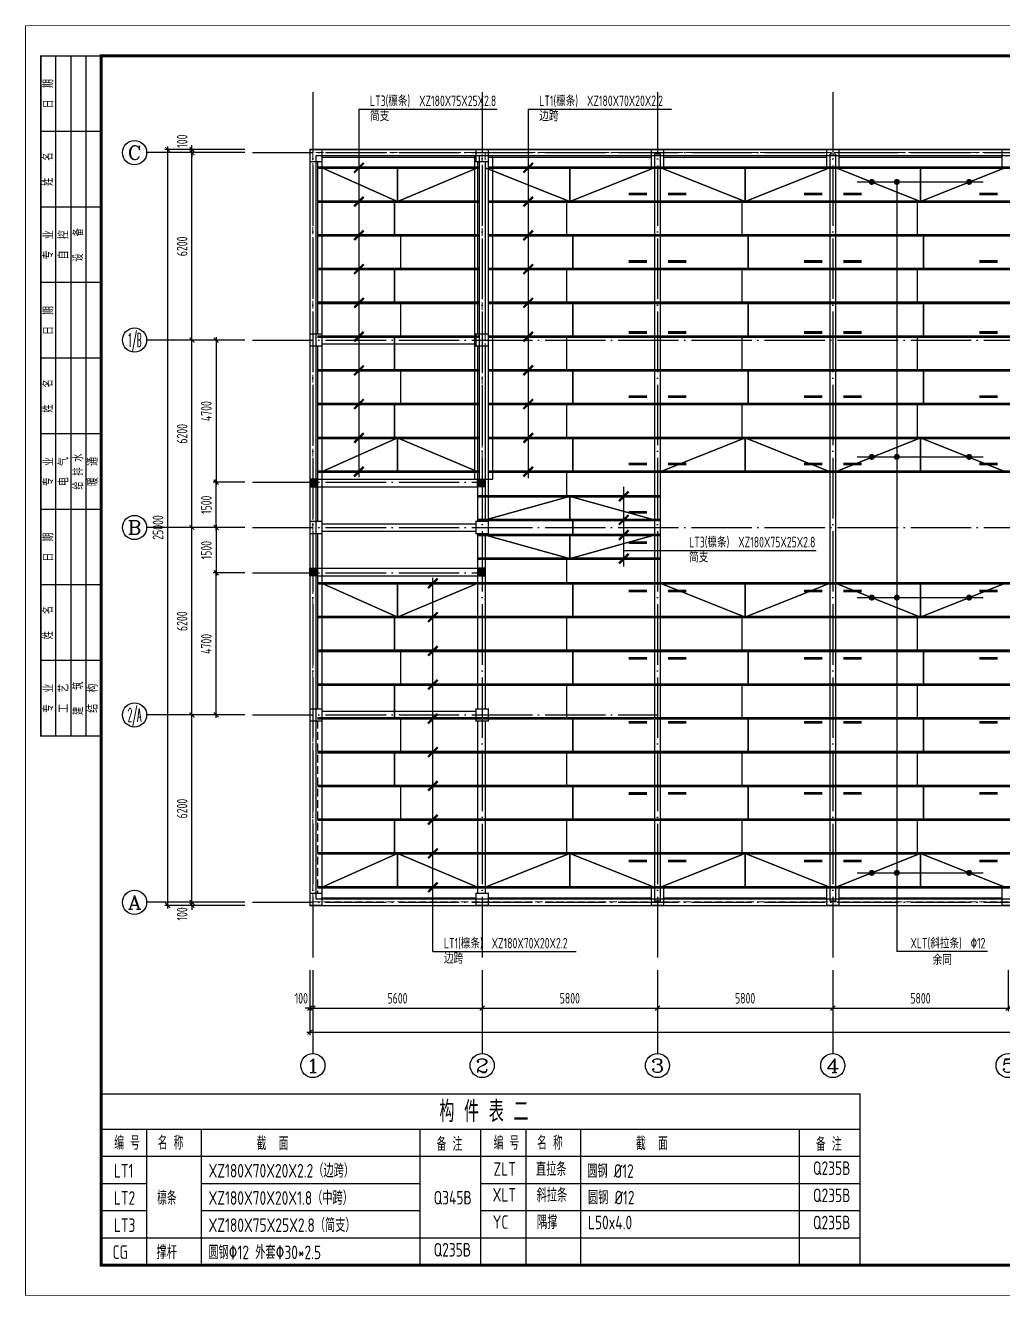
# Model space of a CAD drawing. Extents: x 287065 to 1473467, y 284802 to 344222.
# Drawn here: x 1161437 to 1193797, y 284802 to 326822 of the extents above; entities that cross this region are included whole.
import ezdxf
from ezdxf.enums import TextEntityAlignment as Align

# ---------------------------------------------------------------- set-up
doc = ezdxf.new("R2010")
doc.units = 0
doc.header["$LTSCALE"] = 1000
for name, pattern in [('3', [3.75, 2.5, -1.25]), ('DASH', [0.35, 0.25, -0.1]), ('DOTE', [2.42, 2, -0.2, 0.02, -0.2])]:
    doc.linetypes.add(name, pattern=pattern)
doc.layers.get('0').update_dxf_attribs({"linetype": 'CONTINUOUS'})
doc.layers.get('DEFPOINTS').update_dxf_attribs({"linetype": 'CONTINUOUS'})
for name, color, linetype in [('AXIS', 8, 'DOTE'), ('AXIS_DIM', 3, 'CONTINUOUS'), ('AXIS_TEXT', 3, 'CONTINUOUS'), ('BEAM_CON', 4, 'CONTINUOUS'), ('CG', 51, 'CONTINUOUS'), ('COLU', 7, 'CONTINUOUS'), ('FRAME', 3, 'CONTINUOUS'), ('roof', 30, 'CONTINUOUS'), ('S_BEAMDASH', 134, '3'), ('TEXT', 7, 'CONTINUOUS'), ('TK', 211, 'CONTINUOUS'), ('XLT', 6, 'CONTINUOUS'), ('YC', 2, 'CONTINUOUS'), ('ZLT', 216, 'CONTINUOUS'), ('柱涂实', 54, 'CONTINUOUS'), ('檩条', 7, 'CONTINUOUS'), ('第三道尺寸线', 4, 'CONTINUOUS')]:
    doc.layers.add(name, color=color, linetype=linetype)
doc.styles.add('_TCH_AXIS', font='COMPLEX', dxfattribs={"bigfont": 'GBCBIG'})
doc.styles.add('COMPLEX', font='COMPLEX')
doc.styles.add('DXFS', font='txt.shx', dxfattribs={"width": 0.7, "bigfont": 'dxfs.shx'})
doc.styles.add('hztxt', font='tssdeng.shx', dxfattribs={"width": 0.7, "height": 10, "bigfont": 'tssdchn.shx'})
doc.styles.get("Standard").update_dxf_attribs({"font": 'tssdeng.shx', "width": 0.7, "bigfont": 'hztxt.shx'})
doc.styles.add('TSSD_Dimension', font='tssdeng.shx', dxfattribs={"width": 0.7, "bigfont": 'hztxt.shx'})
doc.styles.add('TSSD_Rein', font='tssdeng.shx', dxfattribs={"width": 0.7, "bigfont": 'hztxt.shx'})
doc.dimstyles.new('TSSD_100_100', dxfattribs={"dimtxt": 350, "dimasz": 150, "dimexe": 100, "dimexo": 250, "dimgap": 150, "dimtad": 1, "dimdec": 0, "dimzin": 0, "dimdsep": 46, "dimtxsty": 'TSSD_Dimension', "dimblk": 'ARCHTICK', "dimcen": 0, "dimdle": 100, "dimclrd": 3, "dimclre": 3, "dimclrt": 7, "dimadec": 0, "dimazin": 0, "dimtfac": 1, "dimtdec": 0, "dimtix": 1, "dimtmove": 2, "dimatfit": 3, "dimfxl": 100, "dimtolj": 1, "dimtzin": 0, "dimarcsym": 0})
doc.dimstyles.new('TSSD_100_100$0', dxfattribs={"dimtxt": 350, "dimasz": 100, "dimexe": 100, "dimexo": 250, "dimgap": 100, "dimtad": 1, "dimdec": 0, "dimzin": 0, "dimdsep": 46, "dimtxsty": 'TSSD_Rein', "dimblk": 'ARCHTICK', "dimcen": 0, "dimdle": 100, "dimclrt": 7, "dimadec": 0, "dimazin": 0, "dimtfac": 1, "dimtdec": 0, "dimtix": 1, "dimtmove": 2, "dimatfit": 3, "dimfxl": 100, "dimtolj": 1, "dimtzin": 0, "dimarcsym": 0})

# ---------------------------------------------------------------- blocks, each defined once
blk = doc.blocks.new('_ARCHTICK')
at = {"color": 0}
blk.add_lwpolyline([(-0.53, -0.53, 0.25, 0.25, 0), (0.53, 0.53, 0.5, 0.5, 0)], format="xyseb", dxfattribs=at)
blk = doc.blocks.new('*D557')
at = {"layer": 'AXIS_DIM', "color": 3, "lineweight": -2}
for p, q in [((1170847, 295562), (1170847, 294212)), ((1170947, 295562), (1170947, 294212)), ((1170847, 294312), (1170697, 294312)), ((1170847, 294312), (1170947, 294312)), ((1170947, 294312), (1171097, 294312))]:
    blk.add_line(p, q, dxfattribs=at)
at = {"layer": 'DEFPOINTS', "color": 0}
for p in [(1170847, 295812), (1170947, 295812), (1170947, 294312)]:
    blk.add_point(p, dxfattribs=at)
at = {"layer": 'AXIS_DIM', "color": 3, "lineweight": -2, "xscale": 150, "yscale": 150, "zscale": 150}
blk.add_blockref('_ARCHTICK', (1170847, 294312), dxfattribs=at)
at = {"layer": 'AXIS_DIM', "color": 3, "lineweight": -2, "xscale": 150, "yscale": 150, "zscale": 150, "rotation": 180}
blk.add_blockref('_ARCHTICK', (1170947, 294312), dxfattribs=at)
at = {"layer": 'AXIS_DIM', "color": 7, "insert": (1170565, 294637), "char_height": 350, "attachment_point": 5, "style": 'TSSD_Dimension'}
blk.add_mtext('\\A1;100', dxfattribs=at)
blk = doc.blocks.new('*D558')
at = {"layer": 'AXIS_DIM', "color": 3, "lineweight": -2}
for p, q in [((1170947, 295562), (1170947, 294212)), ((1176547, 295562), (1176547, 294212)), ((1170847, 294312), (1176647, 294312))]:
    blk.add_line(p, q, dxfattribs=at)
at = {"layer": 'DEFPOINTS', "color": 0}
for p in [(1170947, 295812), (1176547, 295812), (1176547, 294312)]:
    blk.add_point(p, dxfattribs=at)
at = {"layer": 'AXIS_DIM', "color": 3, "lineweight": -2, "xscale": 150, "yscale": 150, "zscale": 150, "rotation": 180}
blk.add_blockref('_ARCHTICK', (1170947, 294312), dxfattribs=at)
at = {"layer": 'AXIS_DIM', "color": 3, "lineweight": -2, "xscale": 150, "yscale": 150, "zscale": 150}
blk.add_blockref('_ARCHTICK', (1176547, 294312), dxfattribs=at)
at = {"layer": 'AXIS_DIM', "color": 7, "insert": (1173747, 294637), "char_height": 350, "attachment_point": 5, "style": 'TSSD_Dimension'}
blk.add_mtext('\\A1;5600', dxfattribs=at)
blk = doc.blocks.new('*D559')
at = {"layer": 'AXIS_DIM', "color": 3, "lineweight": -2}
for p, q in [((1176547, 295562), (1176547, 294212)), ((1182347, 295562), (1182347, 294212)), ((1176447, 294312), (1182447, 294312))]:
    blk.add_line(p, q, dxfattribs=at)
at = {"layer": 'DEFPOINTS', "color": 0}
for p in [(1176547, 295812), (1182347, 295812), (1182347, 294312)]:
    blk.add_point(p, dxfattribs=at)
at = {"layer": 'AXIS_DIM', "color": 3, "lineweight": -2, "xscale": 150, "yscale": 150, "zscale": 150, "rotation": 180}
blk.add_blockref('_ARCHTICK', (1176547, 294312), dxfattribs=at)
at = {"layer": 'AXIS_DIM', "color": 3, "lineweight": -2, "xscale": 150, "yscale": 150, "zscale": 150}
blk.add_blockref('_ARCHTICK', (1182347, 294312), dxfattribs=at)
at = {"layer": 'AXIS_DIM', "color": 7, "insert": (1179447, 294637), "char_height": 350, "attachment_point": 5, "style": 'TSSD_Dimension'}
blk.add_mtext('\\A1;5800', dxfattribs=at)
blk = doc.blocks.new('*D560')
at = {"layer": 'AXIS_DIM', "color": 3, "lineweight": -2}
for p, q in [((1182347, 295562), (1182347, 294212)), ((1188147, 295562), (1188147, 294212)), ((1182247, 294312), (1188247, 294312))]:
    blk.add_line(p, q, dxfattribs=at)
at = {"layer": 'DEFPOINTS', "color": 0}
for p in [(1182347, 295812), (1188147, 295812), (1188147, 294312)]:
    blk.add_point(p, dxfattribs=at)
at = {"layer": 'AXIS_DIM', "color": 3, "lineweight": -2, "xscale": 150, "yscale": 150, "zscale": 150, "rotation": 180}
blk.add_blockref('_ARCHTICK', (1182347, 294312), dxfattribs=at)
at = {"layer": 'AXIS_DIM', "color": 3, "lineweight": -2, "xscale": 150, "yscale": 150, "zscale": 150}
blk.add_blockref('_ARCHTICK', (1188147, 294312), dxfattribs=at)
at = {"layer": 'AXIS_DIM', "color": 7, "insert": (1185247, 294637), "char_height": 350, "attachment_point": 5, "style": 'TSSD_Dimension'}
blk.add_mtext('\\A1;5800', dxfattribs=at)
blk = doc.blocks.new('*D561')
at = {"layer": 'AXIS_DIM', "color": 3, "lineweight": -2}
for p, q in [((1188147, 295562), (1188147, 294212)), ((1193947, 295562), (1193947, 294212)), ((1188047, 294312), (1194047, 294312))]:
    blk.add_line(p, q, dxfattribs=at)
at = {"layer": 'DEFPOINTS', "color": 0}
for p in [(1188147, 295812), (1193947, 295812), (1193947, 294312)]:
    blk.add_point(p, dxfattribs=at)
at = {"layer": 'AXIS_DIM', "color": 3, "lineweight": -2, "xscale": 150, "yscale": 150, "zscale": 150, "rotation": 180}
blk.add_blockref('_ARCHTICK', (1188147, 294312), dxfattribs=at)
at = {"layer": 'AXIS_DIM', "color": 3, "lineweight": -2, "xscale": 150, "yscale": 150, "zscale": 150}
blk.add_blockref('_ARCHTICK', (1193947, 294312), dxfattribs=at)
at = {"layer": 'AXIS_DIM', "color": 7, "insert": (1191047, 294637), "char_height": 350, "attachment_point": 5, "style": 'TSSD_Dimension'}
blk.add_mtext('\\A1;5800', dxfattribs=at)
blk = doc.blocks.new('*D570')
at = {"layer": 'AXIS_DIM', "color": 3, "lineweight": -2}
for p, q in [((1170847, 295562), (1170847, 293412)), ((1233347, 295562), (1233347, 293412)), ((1170747, 293512), (1233447, 293512))]:
    blk.add_line(p, q, dxfattribs=at)
at = {"layer": 'DEFPOINTS', "color": 0}
for p in [(1170847, 295812), (1233347, 295812), (1233347, 293512)]:
    blk.add_point(p, dxfattribs=at)
at = {"layer": 'AXIS_DIM', "color": 3, "lineweight": -2, "xscale": 150, "yscale": 150, "zscale": 150, "rotation": 180}
blk.add_blockref('_ARCHTICK', (1170847, 293512), dxfattribs=at)
at = {"layer": 'AXIS_DIM', "color": 3, "lineweight": -2, "xscale": 150, "yscale": 150, "zscale": 150}
blk.add_blockref('_ARCHTICK', (1233347, 293512), dxfattribs=at)
at = {"layer": 'AXIS_DIM', "color": 7, "insert": (1202097, 293837), "char_height": 350, "attachment_point": 5, "style": 'TSSD_Dimension'}
blk.add_mtext('\\A1;62500', dxfattribs=at)
blk = doc.blocks.new('_AXISO')
blk.add_circle((0, 0), 0.5)
at = {"layer": 'AXIS_TEXT', "style": 'COMPLEX', "width": 1.041667}
blk.add_attdef('A', text='', height=0.56, dxfattribs=at).set_placement((-0.25, -0.28), (0.25, -0.28), align=Align.FIT)
blk = doc.blocks.new('*D571')
at = {"layer": 'AXIS_DIM', "color": 3, "lineweight": -2}
for p, q in [((1166947, 297812), (1166947, 297962)), ((1168697, 297812), (1166847, 297812)), ((1168697, 297712), (1166847, 297712)), ((1166947, 297712), (1166947, 297812)), ((1166947, 297712), (1166947, 297562))]:
    blk.add_line(p, q, dxfattribs=at)
at = {"layer": 'DEFPOINTS', "color": 0}
for p in [(1166947, 297812), (1168947, 297812), (1168947, 297712)]:
    blk.add_point(p, dxfattribs=at)
at = {"layer": 'AXIS_DIM', "color": 3, "lineweight": -2, "xscale": 150, "yscale": 150, "zscale": 150}
for p, rotation in [((1166947, 297812), 270), ((1166947, 297712), 90)]:
    blk.add_blockref('_ARCHTICK', p, dxfattribs=dict(at, rotation=rotation))
at = {"layer": 'AXIS_DIM', "color": 7, "insert": (1166622, 297429), "char_height": 350, "attachment_point": 5, "rotation": 90, "style": 'TSSD_Dimension'}
blk.add_mtext('\\A1;100', dxfattribs=at)
blk = doc.blocks.new('*D572')
at = {"layer": 'AXIS_DIM', "color": 3, "lineweight": -2}
for p, q in [((1168697, 304012), (1166847, 304012)), ((1166947, 297712), (1166947, 304112)), ((1168697, 297812), (1166847, 297812))]:
    blk.add_line(p, q, dxfattribs=at)
at = {"layer": 'DEFPOINTS', "color": 0}
for p in [(1166947, 304012), (1168947, 304012), (1168947, 297812)]:
    blk.add_point(p, dxfattribs=at)
at = {"layer": 'AXIS_DIM', "color": 3, "lineweight": -2, "xscale": 150, "yscale": 150, "zscale": 150}
for p, rotation in [((1166947, 304012), 90), ((1166947, 297812), 270)]:
    blk.add_blockref('_ARCHTICK', p, dxfattribs=dict(at, rotation=rotation))
at = {"layer": 'AXIS_DIM', "color": 7, "insert": (1166622, 300912), "char_height": 350, "attachment_point": 5, "rotation": 90, "style": 'TSSD_Dimension'}
blk.add_mtext('\\A1;6200', dxfattribs=at)
blk = doc.blocks.new('*D573')
at = {"layer": 'AXIS_DIM', "color": 3, "lineweight": -2}
for p, q in [((1168697, 310212), (1166847, 310212)), ((1166947, 303912), (1166947, 310312)), ((1168697, 304012), (1166847, 304012))]:
    blk.add_line(p, q, dxfattribs=at)
at = {"layer": 'DEFPOINTS', "color": 0}
for p in [(1166947, 310212), (1168947, 310212), (1168947, 304012)]:
    blk.add_point(p, dxfattribs=at)
at = {"layer": 'AXIS_DIM', "color": 3, "lineweight": -2, "xscale": 150, "yscale": 150, "zscale": 150}
for p, rotation in [((1166947, 310212), 90), ((1166947, 304012), 270)]:
    blk.add_blockref('_ARCHTICK', p, dxfattribs=dict(at, rotation=rotation))
at = {"layer": 'AXIS_DIM', "color": 7, "insert": (1166622, 307112), "char_height": 350, "attachment_point": 5, "rotation": 90, "style": 'TSSD_Dimension'}
blk.add_mtext('\\A1;6200', dxfattribs=at)
blk = doc.blocks.new('*D574')
at = {"layer": 'AXIS_DIM', "color": 3, "lineweight": -2}
for p, q in [((1168697, 316412), (1166847, 316412)), ((1166947, 310112), (1166947, 316512)), ((1168697, 310212), (1166847, 310212))]:
    blk.add_line(p, q, dxfattribs=at)
at = {"layer": 'DEFPOINTS', "color": 0}
for p in [(1166947, 316412), (1168947, 316412), (1168947, 310212)]:
    blk.add_point(p, dxfattribs=at)
at = {"layer": 'AXIS_DIM', "color": 3, "lineweight": -2, "xscale": 150, "yscale": 150, "zscale": 150}
for p, rotation in [((1166947, 316412), 90), ((1166947, 310212), 270)]:
    blk.add_blockref('_ARCHTICK', p, dxfattribs=dict(at, rotation=rotation))
at = {"layer": 'AXIS_DIM', "color": 7, "insert": (1166622, 313312), "char_height": 350, "attachment_point": 5, "rotation": 90, "style": 'TSSD_Dimension'}
blk.add_mtext('\\A1;6200', dxfattribs=at)
blk = doc.blocks.new('*D575')
at = {"layer": 'AXIS_DIM', "color": 3, "lineweight": -2}
for p, q in [((1168697, 322612), (1166847, 322612)), ((1166947, 316312), (1166947, 322712)), ((1168697, 316412), (1166847, 316412))]:
    blk.add_line(p, q, dxfattribs=at)
at = {"layer": 'DEFPOINTS', "color": 0}
for p in [(1166947, 322612), (1168947, 322612), (1168947, 316412)]:
    blk.add_point(p, dxfattribs=at)
at = {"layer": 'AXIS_DIM', "color": 3, "lineweight": -2, "xscale": 150, "yscale": 150, "zscale": 150}
for p, rotation in [((1166947, 322612), 90), ((1166947, 316412), 270)]:
    blk.add_blockref('_ARCHTICK', p, dxfattribs=dict(at, rotation=rotation))
at = {"layer": 'AXIS_DIM', "color": 7, "insert": (1166622, 319512), "char_height": 350, "attachment_point": 5, "rotation": 90, "style": 'TSSD_Dimension'}
blk.add_mtext('\\A1;6200', dxfattribs=at)
blk = doc.blocks.new('*D576')
at = {"layer": 'AXIS_DIM', "color": 3, "lineweight": -2}
for p, q in [((1166947, 322712), (1166947, 322862)), ((1168697, 322712), (1166847, 322712)), ((1168697, 322612), (1166847, 322612)), ((1166947, 322612), (1166947, 322712)), ((1166947, 322612), (1166947, 322462))]:
    blk.add_line(p, q, dxfattribs=at)
at = {"layer": 'DEFPOINTS', "color": 0}
for p in [(1166947, 322712), (1168947, 322712), (1168947, 322612)]:
    blk.add_point(p, dxfattribs=at)
at = {"layer": 'AXIS_DIM', "color": 3, "lineweight": -2, "xscale": 150, "yscale": 150, "zscale": 150}
for p, rotation in [((1166947, 322712), 270), ((1166947, 322612), 90)]:
    blk.add_blockref('_ARCHTICK', p, dxfattribs=dict(at, rotation=rotation))
at = {"layer": 'AXIS_DIM', "color": 7, "insert": (1166622, 322994), "char_height": 350, "attachment_point": 5, "rotation": 90, "style": 'TSSD_Dimension'}
blk.add_mtext('\\A1;100', dxfattribs=at)
blk = doc.blocks.new('*D577')
at = {"layer": 'AXIS_DIM', "color": 3, "lineweight": -2}
for p, q in [((1166147, 297612), (1166147, 322812)), ((1168697, 322712), (1166047, 322712)), ((1168697, 297712), (1166047, 297712))]:
    blk.add_line(p, q, dxfattribs=at)
at = {"layer": 'DEFPOINTS', "color": 0}
for p in [(1166147, 322712), (1168947, 322712), (1168947, 297712)]:
    blk.add_point(p, dxfattribs=at)
at = {"layer": 'AXIS_DIM', "color": 3, "lineweight": -2, "xscale": 150, "yscale": 150, "zscale": 150}
for p, rotation in [((1166147, 322712), 90), ((1166147, 297712), 270)]:
    blk.add_blockref('_ARCHTICK', p, dxfattribs=dict(at, rotation=rotation))
at = {"layer": 'AXIS_DIM', "color": 7, "insert": (1165822, 310212), "char_height": 350, "attachment_point": 5, "rotation": 90, "style": 'TSSD_Dimension'}
blk.add_mtext('\\A1;25000', dxfattribs=at)
blk = doc.blocks.new('TK-A2+(891X420)')
at = {"layer": 'FRAME', "lineweight": 18}
blk.add_line((626527, 350595), (626527, 392595), dxfattribs=at)
at = {"layer": 'FRAME'}
for points in [[(626537, 392605, 20, 20, 0), (626537, 350605, 20, 20, 0), (715637, 350605, 20, 20, 0), (715637, 392605, 20, 20, 0)], [(629037, 391605, 100, 100, 0), (629037, 351605, 100, 100, 0), (714637, 351605, 100, 100, 0), (714637, 391605, 100, 100, 0)]]:
    blk.add_lwpolyline(points, format="xyseb", close=True, dxfattribs=at)
blk.add_lwpolyline([(629037, 391605, 50, 50, 0), (627037, 391605, 50, 50, 0), (627037, 369105, 50, 50, 0), (629037, 369105, 50, 50, 0)], format="xyseb", dxfattribs=at)
for points in [[(627537, 369105), (627537, 391605)], [(628037, 369105), (628037, 391605)], [(628537, 369105), (628537, 391605)], [(629037, 389105), (627037, 389105)], [(629037, 386605), (627037, 386605)], [(629037, 384105), (627037, 384105)], [(629037, 381605), (627037, 381605)], [(629037, 379105), (627037, 379105)], [(629037, 376605), (627037, 376605)], [(629037, 374105), (627037, 374105)], [(629037, 371605), (627037, 371605)]]:
    blk.add_lwpolyline(points, dxfattribs=at)
at = {"layer": 'FRAME', "char_height": 300, "attachment_point": 5, "rotation": 90, "style": 'DXFS'}
for s, insert, width in [('{\\f宋体|b0|i0|c134|p2;日\\Ftxt.shx,dxfs.shx|c134;  \\f宋体|b0|i0|c134|p2;期\\P}', (627287, 390355), 1132.5), ('姓   名', (627287, 387855), 1185), ('{\\f宋体|b0|i0|c134|p2;专\\Ftxt.shx,dxfs.shx|c134;  \\f宋体|b0|i0|c134|p2;业\\P}', (627287, 385355), 1203.38), ('{\\f宋体|b0|i0|c134|p2;自\\Ftxt.shx,dxfs.shx|c134;  \\f宋体|b0|i0|c134|p2;控\\P}', (627787, 385355), 1148.25), ('设   备', (628287, 385355), 1227), ('{\\f宋体|b0|i0|c134|p2;日\\Ftxt.shx,dxfs.shx|c134;  \\f宋体|b0|i0|c134|p2;期\\P}', (627287, 382855), 1132.5), ('姓   名', (627287, 380355), 1185), ('{\\f宋体|b0|i0|c134|p2;专\\Ftxt.shx,dxfs.shx|c134;  \\f宋体|b0|i0|c134|p2;业\\P}', (627287, 377855), 1203.38), ('{\\f宋体|b0|i0|c134|p2;电\\Ftxt.shx,dxfs.shx|c134;  \\f宋体|b0|i0|c134|p2;气\\P}', (627787, 377855), 1182.38), ('给 排 水', (628287, 377855), 1352.62), ('{\\f宋体|b0|i0|c134|p2;暖\\Ftxt.shx,dxfs.shx|c134;  \\f宋体|b0|i0|c134|p2;通\\P}', (628757, 377855), 1200.75), ('{\\f宋体|b0|i0|c134|p2;日\\Ftxt.shx,dxfs.shx|c134;  \\f宋体|b0|i0|c134|p2;期\\P}', (627287, 375355), 1132.5), ('姓   名', (627287, 372855), 1185), ('{\\f宋体|b0|i0|c134|p2;专\\Ftxt.shx,dxfs.shx|c134;  \\f宋体|b0|i0|c134|p2;业\\P}', (627287, 370355), 1203.38), ('{\\f宋体|b0|i0|c134|p2;工\\Ftxt.shx,dxfs.shx|c134;  \\f宋体|b0|i0|c134|p2;艺\\P}', (627787, 370355), 1177.12), ('建   筑', (628287, 370355), 1206), ('{\\f宋体|b0|i0|c134|p2;结\\Ftxt.shx,dxfs.shx|c134;  \\f宋体|b0|i0|c134|p2;构\\P}', (628757, 370355), 1192.88)]:
    blk.add_mtext(s, dxfattribs=dict(at, insert=insert, width=width))
blk = doc.blocks.new('*D553')
at = {"layer": 'DEFPOINTS', "color": 0}
for p in [(1168947, 310212), (1167747, 308712), (1168947, 308712)]:
    blk.add_point(p, dxfattribs=at)
at = {"layer": '第三道尺寸线', "color": 3, "lineweight": -2}
for p, q in [((1168697, 310212), (1167647, 310212)), ((1167747, 310312), (1167747, 308612)), ((1168697, 308712), (1167647, 308712))]:
    blk.add_line(p, q, dxfattribs=at)
at = {"layer": '第三道尺寸线', "color": 3, "lineweight": -2, "xscale": 150, "yscale": 150, "zscale": 150}
for p, rotation in [((1167747, 310212), 90), ((1167747, 308712), 270)]:
    blk.add_blockref('_ARCHTICK', p, dxfattribs=dict(at, rotation=rotation))
at = {"layer": '第三道尺寸线', "color": 7, "insert": (1167422, 309462), "char_height": 350, "attachment_point": 5, "rotation": 90, "style": 'TSSD_Dimension'}
blk.add_mtext('\\A1;1500', dxfattribs=at)
blk = doc.blocks.new('*D554')
at = {"layer": 'DEFPOINTS', "color": 0}
for p in [(1167747, 308712), (1168947, 308712), (1168947, 304012)]:
    blk.add_point(p, dxfattribs=at)
at = {"layer": '第三道尺寸线', "color": 3, "lineweight": -2}
for p, q in [((1168697, 308712), (1167647, 308712)), ((1167747, 303912), (1167747, 308812)), ((1168697, 304012), (1167647, 304012))]:
    blk.add_line(p, q, dxfattribs=at)
at = {"layer": '第三道尺寸线', "color": 3, "lineweight": -2, "xscale": 150, "yscale": 150, "zscale": 150}
for p, rotation in [((1167747, 308712), 90), ((1167747, 304012), 270)]:
    blk.add_blockref('_ARCHTICK', p, dxfattribs=dict(at, rotation=rotation))
at = {"layer": '第三道尺寸线', "color": 7, "insert": (1167422, 306362), "char_height": 350, "attachment_point": 5, "rotation": 90, "style": 'TSSD_Dimension'}
blk.add_mtext('\\A1;4700', dxfattribs=at)
blk = doc.blocks.new('*D555')
at = {"layer": 'DEFPOINTS', "color": 0}
for p in [(1167747, 311712), (1168947, 311712), (1168947, 310212)]:
    blk.add_point(p, dxfattribs=at)
at = {"layer": '第三道尺寸线', "color": 3, "lineweight": -2}
for p, q in [((1167747, 310112), (1167747, 311812)), ((1168697, 311712), (1167647, 311712)), ((1168697, 310212), (1167647, 310212))]:
    blk.add_line(p, q, dxfattribs=at)
at = {"layer": '第三道尺寸线', "color": 3, "lineweight": -2, "xscale": 150, "yscale": 150, "zscale": 150}
for p, rotation in [((1167747, 311712), 90), ((1167747, 310212), 270)]:
    blk.add_blockref('_ARCHTICK', p, dxfattribs=dict(at, rotation=rotation))
at = {"layer": '第三道尺寸线', "color": 7, "insert": (1167422, 310962), "char_height": 350, "attachment_point": 5, "rotation": 90, "style": 'TSSD_Dimension'}
blk.add_mtext('\\A1;1500', dxfattribs=at)
blk = doc.blocks.new('*D556')
at = {"layer": 'DEFPOINTS', "color": 0}
for p in [(1168947, 316412), (1167747, 311712), (1168947, 311712)]:
    blk.add_point(p, dxfattribs=at)
at = {"layer": '第三道尺寸线', "color": 3, "lineweight": -2}
for p, q in [((1168697, 316412), (1167647, 316412)), ((1167747, 316512), (1167747, 311612)), ((1168697, 311712), (1167647, 311712))]:
    blk.add_line(p, q, dxfattribs=at)
at = {"layer": '第三道尺寸线', "color": 3, "lineweight": -2, "xscale": 150, "yscale": 150, "zscale": 150}
for p, rotation in [((1167747, 316412), 90), ((1167747, 311712), 270)]:
    blk.add_blockref('_ARCHTICK', p, dxfattribs=dict(at, rotation=rotation))
at = {"layer": '第三道尺寸线', "color": 7, "insert": (1167422, 314062), "char_height": 350, "attachment_point": 5, "rotation": 90, "style": 'TSSD_Dimension'}
blk.add_mtext('\\A1;4700', dxfattribs=at)
blk = doc.blocks.new('B1')
at = {"layer": 'CG', "const_width": 60}
for points in [[(1120837, 292112), (1120837, 290995)], [(1120837, 283176), (1120837, 282059)], [(1120837, 277248), (1120837, 278365)], [(1120837, 268312), (1120837, 269429)]]:
    blk.add_lwpolyline(points, dxfattribs=at)
at = {"layer": 'XLT', "const_width": 45}
for points in [[(1118037, 292112), (1120837, 290995), (1123637, 292112)], [(1118037, 282059), (1120837, 283176), (1123637, 282059)], [(1118037, 278365), (1120837, 277248), (1123637, 278365)], [(1118037, 268312), (1120837, 269429), (1123637, 268312)]]:
    blk.add_lwpolyline(points, dxfattribs=at)
at = {"layer": 'YC', "const_width": 90}
for points in [[(1118287, 291245), (1118887, 291245)], [(1123387, 291245), (1122787, 291245)], [(1118287, 289011), (1118887, 289011)], [(1123387, 289011), (1122787, 289011)], [(1118287, 286662), (1118887, 286662)], [(1123387, 286662), (1122787, 286662)], [(1118287, 284543), (1118887, 284543)], [(1123387, 284543), (1122787, 284543)], [(1118287, 282309), (1118887, 282309)], [(1123387, 282309), (1122787, 282309)], [(1118287, 278115), (1118887, 278115)], [(1123387, 278115), (1122787, 278115)], [(1118287, 275881), (1118887, 275881)], [(1123387, 275881), (1122787, 275881)], [(1118287, 273762), (1118887, 273762)], [(1123387, 273762), (1122787, 273762)], [(1118287, 271413), (1118887, 271413)], [(1123387, 271413), (1122787, 271413)], [(1118287, 269179), (1118887, 269179)], [(1123387, 269179), (1122787, 269179)]]:
    blk.add_lwpolyline(points, dxfattribs=at)
at = {"layer": 'ZLT', "const_width": 45}
for points in [[(1120737, 290995), (1120737, 289878)], [(1120937, 289878), (1120937, 288761)], [(1120737, 288761), (1120737, 287644)], [(1120937, 287644), (1120937, 286527)], [(1120737, 286527), (1120737, 285410)], [(1120937, 285410), (1120937, 284293)], [(1120737, 284293), (1120737, 283176)], [(1120737, 276131), (1120737, 277248)], [(1120937, 275014), (1120937, 276131)], [(1120737, 273897), (1120737, 275014)], [(1120937, 272780), (1120937, 273897)], [(1120737, 271663), (1120737, 272780)], [(1120937, 270546), (1120937, 271663)], [(1120737, 269429), (1120737, 270546)]]:
    blk.add_lwpolyline(points, dxfattribs=at)

msp = doc.modelspace()

# ---------------------------------------------------------------- hatches: boundary and pattern name
at = {"layer": '柱涂实'}
for points in [[(1170846.971, 311811.708), (1170846.971, 311561.708), (1171096.971, 311561.708), (1171096.971, 311811.708)], [(1176646.971, 311811.708), (1176646.971, 311561.708), (1176396.971, 311561.708), (1176396.971, 311811.708)], [(1170846.971, 308611.708), (1170846.971, 308861.708), (1171096.971, 308861.708), (1171096.971, 308611.708)], [(1176646.971, 308611.708), (1176646.971, 308861.708), (1176396.971, 308861.708), (1176396.971, 308611.708)]]:
    msp.add_hatch(color=8, dxfattribs=at).paths.add_polyline_path(points)

# ---------------------------------------------------------------- linework, layer by layer
at = {"layer": 'AXIS'}
for p, q in [((1170946.971, 324611.708), (1170946.971, 295811.708)), ((1176546.971, 324611.708), (1176546.971, 295811.708)), ((1182346.971, 324611.708), (1182346.971, 295811.708)), ((1188146.971, 324611.708), (1188146.971, 295811.708)), ((1168946.971, 322611.708), (1235246.971, 322611.708)), ((1168946.971, 316411.708), (1235246.971, 316411.708)), ((1168946.971, 311711.708), (1176546.971, 311711.708)), ((1168946.971, 310211.708), (1235246.971, 310211.708)), ((1168946.971, 308711.708), (1176546.971, 308711.708)), ((1168946.971, 304011.708), (1182346.971, 304011.708)), ((1168946.971, 297811.708), (1235246.971, 297811.708))]:
    msp.add_line(p, q, dxfattribs=at)
at = {"layer": 'AXIS_TEXT'}
for p, q in [((1168696.971, 322611.708), (1165446.971, 322611.708)), ((1168696.971, 316411.708), (1165446.971, 316411.708)), ((1168696.971, 310211.708), (1165446.971, 310211.708)), ((1168696.971, 304011.708), (1165446.971, 304011.708)), ((1168696.971, 297811.708), (1165446.971, 297811.708)), ((1170946.971, 295561.708), (1170946.971, 292811.708)), ((1176546.971, 295561.708), (1176546.971, 292811.708)), ((1182346.971, 295561.708), (1182346.971, 292811.708)), ((1188146.971, 295561.708), (1188146.971, 292811.708))]:
    msp.add_line(p, q, dxfattribs=at)
at = {"layer": 'BEAM_CON', "color": 8}
for p, q in [((1170846.971, 322311.708), (1170846.971, 316611.708)), ((1171096.971, 322311.708), (1171096.971, 316611.708)), ((1171246.971, 322711.708), (1176346.971, 322711.708)), ((1171246.971, 322461.708), (1176346.971, 322461.708)), ((1176396.971, 322311.708), (1176396.971, 316611.708)), ((1176646.971, 322311.708), (1176646.971, 316611.708)), ((1176746.971, 322711.708), (1182146.971, 322711.708)), ((1176746.971, 322461.708), (1182146.971, 322461.708)), ((1182546.971, 322711.708), (1187946.971, 322711.708)), ((1182546.971, 322461.708), (1187946.971, 322461.708)), ((1188346.971, 322711.708), (1193746.971, 322711.708)), ((1188346.971, 322461.708), (1193746.971, 322461.708)), ((1171246.971, 316536.708), (1176346.971, 316536.708)), ((1170846.971, 316211.708), (1170846.971, 310411.708)), ((1171096.971, 316211.708), (1171096.971, 310411.708)), ((1171246.971, 316286.708), (1176346.971, 316286.708)), ((1176396.971, 316211.708), (1176396.971, 310411.708)), ((1176646.971, 316211.708), (1176646.971, 310411.708)), ((1176746.971, 316211.708), (1176746.971, 310411.708)), ((1171246.971, 310336.708), (1176346.971, 310336.708)), ((1170846.971, 310011.708), (1170846.971, 304211.708)), ((1171096.971, 310011.708), (1171096.971, 304211.708)), ((1171246.971, 310086.708), (1176346.971, 310086.708)), ((1176396.971, 310011.708), (1176396.971, 304211.708)), ((1176646.971, 310011.708), (1176646.971, 304211.708)), ((1170846.971, 303811.708), (1170846.971, 298111.708)), ((1171246.971, 304136.708), (1176346.971, 304136.708)), ((1171246.971, 303886.708), (1176346.971, 303886.708)), ((1176396.971, 303811.708), (1176396.971, 298111.708)), ((1176646.971, 303811.708), (1176646.971, 298111.708)), ((1171246.971, 297961.708), (1176346.971, 297961.708)), ((1176746.971, 297961.708), (1182146.971, 297961.708)), ((1182546.971, 297961.708), (1187946.971, 297961.708)), ((1188346.971, 297961.708), (1193746.971, 297961.708)), ((1171246.971, 297711.708), (1176346.971, 297711.708)), ((1176746.971, 297711.708), (1182146.971, 297711.708)), ((1182546.971, 297711.708), (1187946.971, 297711.708)), ((1188346.971, 297711.708), (1193746.971, 297711.708))]:
    msp.add_line(p, q, dxfattribs=at)
at = {"layer": 'BEAM_CON'}
for points in [[(1182246.971, 297861.708), (1182446.971, 297861.708), (1182446.971, 322561.708), (1182246.971, 322561.708)], [(1188046.971, 297861.708), (1188246.971, 297861.708), (1188246.971, 322561.708), (1188046.971, 322561.708)]]:
    msp.add_lwpolyline(points, close=True, dxfattribs=at)
at = {"layer": 'CG', "const_width": 60}
for points in [[(1173746.971, 322111.708), (1173746.971, 320994.708)], [(1179446.971, 322111.708), (1179446.971, 320994.708)], [(1173746.971, 313175.708), (1173746.971, 312058.708)], [(1179446.971, 311241.708), (1179446.971, 310461.708)], [(1179446.971, 309181.708), (1179446.971, 309961.708)], [(1173746.971, 307247.708), (1173746.971, 308364.708)], [(1173746.971, 298311.708), (1173746.971, 299428.708)], [(1179446.971, 298311.708), (1179446.971, 299428.708)]]:
    msp.add_lwpolyline(points, dxfattribs=at)
at = {"layer": 'COLU', "color": 8, "ltscale": 0.01, "const_width": 45}
for points in [[(1171246.971, 322311.708), (1171246.971, 322711.708), (1170846.971, 322711.708), (1170846.971, 322311.708)], [(1176746.971, 322311.708), (1176746.971, 322711.708), (1176346.971, 322711.708), (1176346.971, 322311.708)], [(1182546.971, 322711.708), (1182546.971, 322111.708), (1182146.971, 322111.708), (1182146.971, 322711.708)], [(1188346.971, 322711.708), (1188346.971, 322111.708), (1187946.971, 322111.708), (1187946.971, 322711.708)], [(1194146.971, 322711.708), (1194146.971, 322111.708), (1193746.971, 322111.708), (1193746.971, 322711.708)], [(1171246.971, 316211.708), (1171246.971, 316611.708), (1170846.971, 316611.708), (1170846.971, 316211.708)], [(1176746.971, 316211.708), (1176746.971, 316611.708), (1176346.971, 316611.708), (1176346.971, 316211.708)], [(1171246.971, 310011.708), (1171246.971, 310411.708), (1170846.971, 310411.708), (1170846.971, 310011.708)], [(1176746.971, 310011.708), (1176746.971, 310411.708), (1176346.971, 310411.708), (1176346.971, 310011.708)], [(1171246.971, 303811.708), (1171246.971, 304211.708), (1170846.971, 304211.708), (1170846.971, 303811.708)], [(1176746.971, 303811.708), (1176746.971, 304211.708), (1176346.971, 304211.708), (1176346.971, 303811.708)], [(1171246.971, 297711.708), (1171246.971, 298111.708), (1170846.971, 298111.708), (1170846.971, 297711.708)], [(1176746.971, 297711.708), (1176746.971, 298111.708), (1176346.971, 298111.708), (1176346.971, 297711.708)], [(1182546.971, 297711.708), (1182546.971, 298311.708), (1182146.971, 298311.708), (1182146.971, 297711.708)], [(1188346.971, 297711.708), (1188346.971, 298311.708), (1187946.971, 298311.708), (1187946.971, 297711.708)], [(1194146.971, 297711.708), (1194146.971, 298311.708), (1193746.971, 298311.708), (1193746.971, 297711.708)]]:
    msp.add_lwpolyline(points, close=True, dxfattribs=at)
at = {"layer": 'COLU', "color": 8, "ltscale": 0.01}
for points in [[(1171096.971, 311811.708), (1170846.971, 311811.708), (1170846.971, 311561.708), (1171096.971, 311561.708)], [(1176396.971, 311811.708), (1176646.971, 311811.708), (1176646.971, 311561.708), (1176396.971, 311561.708)], [(1171096.971, 308611.708), (1170846.971, 308611.708), (1170846.971, 308861.708), (1171096.971, 308861.708)], [(1176396.971, 308611.708), (1176646.971, 308611.708), (1176646.971, 308861.708), (1176396.971, 308861.708)]]:
    msp.add_lwpolyline(points, close=True, dxfattribs=at)
at = {"layer": 'roof', "color": 8}
for p, q in [((1171246.971, 322311.708), (1171246.971, 298111.708)), ((1176446.971, 322511.708), (1176446.971, 311811.708)), ((1176746.971, 322511.708), (1176746.971, 311811.708))]:
    msp.add_line(p, q, dxfattribs=at)
for points in [[(1170846.971, 297711.708), (1233346.971, 297711.708), (1233346.971, 322711.708), (1170846.971, 322711.708)], [(1171046.971, 297931.708), (1233146.971, 297931.708), (1233146.971, 322511.708), (1171046.971, 322511.708)]]:
    msp.add_lwpolyline(points, close=True, dxfattribs=at)
at = {"layer": 'roof', "color": 8, "linetype": 'DASH', "lineweight": 13}
msp.add_lwpolyline([(1176546.971, 311811.709), (1176546.971, 322611.708), (1170946.971, 322611.708), (1170946.971, 297831.708), (1233246.971, 297831.708), (1233246.971, 322611.708), (1176646.971, 322611.708), (1176646.971, 311811.709)], dxfattribs=at)
at = {"layer": 'roof', "color": 8}
msp.add_lwpolyline([(1176296.971, 322511.708), (1176296.971, 311811.708), (1176896.971, 311811.708), (1176896.971, 322511.708)], dxfattribs=at)
at = {"layer": 'S_BEAMDASH', "color": 8, "ltscale": 0.1}
msp.add_line((1171096.971, 303811.708), (1171096.971, 298111.708), dxfattribs=at)
at = {"layer": 'TEXT'}
for p, q in [((1172470.328, 324052.303), (1177043.547, 324052.303)), ((1172470.328, 324052.303), (1172470.328, 311879.601)), ((1178070.328, 324052.303), (1182806.027, 324052.303)), ((1178070.328, 324052.303), (1178070.328, 311842.648)), ((1188955.571, 321644.929), (1193123.863, 321644.929)), ((1190265.766, 321694.929), (1190265.766, 296184.923)), ((1188955.571, 312547.612), (1193123.863, 312547.612)), ((1181231.935, 308917.175), (1181231.935, 311559.041)), ((1181231.935, 309454.491), (1187600.816, 309454.491)), ((1174917.789, 296184.923), (1174917.789, 308541.203)), ((1188955.571, 307893.846), (1193123.863, 307893.846)), ((1188955.571, 298786.247), (1193123.863, 298786.247)), ((1174917.789, 296184.923), (1179653.489, 296184.923)), ((1193268.197, 296184.923), (1190265.766, 296184.923)), ((1163946.971, 290311.708), (1189046.273, 290311.708)), ((1165447.063, 290311.708), (1165447.063, 285811.708)), ((1167246.832, 290311.708), (1167246.832, 285874.598)), ((1174496.601, 285811.708), (1174496.601, 290311.708)), ((1177996.713, 290311.708), (1177996.713, 285811.708)), ((1179796.483, 290311.708), (1179796.483, 285811.708)), ((1187046.252, 285811.708), (1187046.252, 290311.708)), ((1163946.971, 289411.708), (1176496.622, 289411.708)), ((1163946.971, 289411.708), (1176496.622, 289411.708)), ((1176496.622, 289411.708), (1189046.273, 289411.708)), ((1163946.971, 288511.708), (1165447.063, 288511.708)), ((1167246.832, 288511.708), (1174496.601, 288511.708)), ((1176496.622, 288511.708), (1189046.273, 288511.708)), ((1163946.971, 287611.708), (1165447.063, 287611.708)), ((1167246.832, 287611.708), (1174496.601, 287611.708)), ((1176496.622, 287611.708), (1189046.273, 287611.708)), ((1163946.971, 286711.708), (1176496.622, 286711.708)), ((1176496.622, 286711.708), (1189046.273, 286711.708)), ((1163946.971, 285811.708), (1176496.622, 285811.708))]:
    msp.add_line(p, q, dxfattribs=at)
at = {"layer": 'TEXT', "const_width": 100}
for points in [[(1189386.504, 321644.929, 1), (1189486.504, 321644.929, 1)], [(1190215.766, 321644.929, 1), (1190315.766, 321644.929, 1)], [(1192607.438, 321644.929, 1), (1192707.438, 321644.929, 1)], [(1189386.504, 312547.612, 1), (1189486.504, 312547.612, 1)], [(1190215.766, 312547.612, 1), (1190315.766, 312547.612, 1)], [(1192607.438, 312547.612, 1), (1192707.438, 312547.612, 1)], [(1189386.504, 307893.846, 1), (1189486.504, 307893.846, 1)], [(1190215.766, 307893.846, 1), (1190315.766, 307893.846, 1)], [(1192607.438, 307893.846, 1), (1192707.438, 307893.846, 1)], [(1189386.504, 298786.247, 1), (1189486.504, 298786.247, 1)], [(1190215.766, 298786.247, 1), (1190315.766, 298786.247, 1)], [(1192607.438, 298786.247, 1), (1192707.438, 298786.247, 1)]]:
    msp.add_lwpolyline(points, format="xyb", close=True, dxfattribs=at)
at = {"layer": 'TEXT', "const_width": 45}
for points in [[(1176496.622, 291468.884), (1163946.971, 291468.884), (1163946.971, 285811.708)], [(1176496.622, 285811.708), (1189046.273, 285811.708), (1189046.273, 291468.884), (1176496.622, 291468.884)], [(1163946.971, 285811.708), (1176496.622, 285811.708), (1176496.622, 290311.708)], [(1176496.622, 290311.708), (1176496.622, 285811.708)]]:
    msp.add_lwpolyline(points, dxfattribs=at)
at = {"layer": 'XLT', "const_width": 45}
for points in [[(1171246.971, 322111.708), (1173746.971, 320994.708), (1176396.971, 322111.708)], [(1176646.971, 322111.708), (1179446.971, 320994.708), (1182246.971, 322111.708)], [(1171246.971, 312058.708), (1173746.971, 313175.708), (1176396.971, 312058.708)], [(1176646.971, 310461.708), (1179446.971, 311241.708), (1182246.971, 310461.708)], [(1176646.971, 309961.708), (1179446.971, 309181.708), (1182246.971, 309961.708)], [(1171246.971, 308364.708), (1173746.971, 307247.708), (1176396.971, 308364.708)], [(1171246.971, 298311.708), (1173746.971, 299428.708), (1176396.971, 298311.708)], [(1176646.971, 298311.708), (1179446.971, 299428.708), (1182246.971, 298311.708)]]:
    msp.add_lwpolyline(points, dxfattribs=at)
at = {"layer": 'YC', "const_width": 90}
for points in [[(1181996.971, 321244.708), (1181396.971, 321244.708)], [(1181996.971, 319010.708), (1181396.971, 319010.708)], [(1181996.971, 316661.708), (1181396.971, 316661.708)], [(1181996.971, 314542.708), (1181396.971, 314542.708)], [(1181996.971, 312308.708), (1181396.971, 312308.708)], [(1181996.971, 310711.708), (1181396.971, 310711.708)], [(1181996.971, 309711.708), (1181396.971, 309711.708)], [(1181996.971, 308114.708), (1181396.971, 308114.708)], [(1181996.971, 305880.708), (1181396.971, 305880.708)], [(1181996.971, 303761.708), (1181396.971, 303761.708)], [(1181996.971, 301412.708), (1181396.971, 301412.708)], [(1181996.971, 299178.708), (1181396.971, 299178.708)]]:
    msp.add_lwpolyline(points, dxfattribs=at)
at = {"layer": 'ZLT', "const_width": 45}
for points in [[(1173646.971, 320994.708), (1173646.971, 319877.708)], [(1179346.971, 320994.708), (1179346.971, 319877.708)], [(1173846.971, 319877.708), (1173846.971, 318760.708)], [(1179546.971, 319877.708), (1179546.971, 318760.708)], [(1173646.971, 318760.708), (1173646.971, 317643.708)], [(1179346.971, 318760.708), (1179346.971, 317643.708)], [(1173846.971, 317643.708), (1173846.971, 316526.708)], [(1179546.971, 317643.708), (1179546.971, 316526.708)], [(1173646.971, 316526.708), (1173646.971, 315409.708)], [(1179346.971, 316526.708), (1179346.971, 315409.708)], [(1173846.971, 315409.708), (1173846.971, 314292.708)], [(1179546.971, 315409.708), (1179546.971, 314292.708)], [(1173646.971, 314292.708), (1173646.971, 313175.708)], [(1179346.971, 314292.708), (1179346.971, 313175.708)], [(1179546.971, 313175.708), (1179546.971, 312058.708)], [(1179346.971, 312058.708), (1179346.971, 311241.708)], [(1179546.971, 309961.708), (1179546.971, 310461.708)], [(1179346.971, 308364.708), (1179346.971, 309181.708)], [(1179546.971, 307247.708), (1179546.971, 308364.708)], [(1173646.971, 306130.708), (1173646.971, 307247.708)], [(1179346.971, 306130.708), (1179346.971, 307247.708)], [(1173846.971, 305013.708), (1173846.971, 306130.708)], [(1179546.971, 305013.708), (1179546.971, 306130.708)], [(1173646.971, 303896.708), (1173646.971, 305013.708)], [(1179346.971, 303896.708), (1179346.971, 305013.708)], [(1173846.971, 302779.708), (1173846.971, 303896.708)], [(1179546.971, 302779.708), (1179546.971, 303896.708)], [(1173646.971, 301662.708), (1173646.971, 302779.708)], [(1179346.971, 301662.708), (1179346.971, 302779.708)], [(1173846.971, 300545.708), (1173846.971, 301662.708)], [(1179546.971, 300545.708), (1179546.971, 301662.708)], [(1173646.971, 299428.708), (1173646.971, 300545.708)], [(1179346.971, 299428.708), (1179346.971, 300545.708)]]:
    msp.add_lwpolyline(points, dxfattribs=at)
at = {"layer": '檩条', "const_width": 90}
for points in [[(1171096.971, 322111.708), (1176446.971, 322111.708)], [(1176746.971, 322111.708), (1233146.971, 322111.708)], [(1171096.971, 320994.708), (1176446.971, 320994.708)], [(1176746.971, 320994.708), (1233146.971, 320994.708)], [(1171096.971, 319877.708), (1176446.971, 319877.708)], [(1176746.971, 319877.708), (1233146.971, 319877.708)], [(1171096.971, 318760.708), (1176446.971, 318760.708)], [(1176746.971, 318760.708), (1233146.971, 318760.708)], [(1171096.971, 317643.708), (1176446.971, 317643.708)], [(1176746.971, 317643.708), (1233146.971, 317643.708)], [(1171096.971, 316526.708), (1176446.971, 316526.708)], [(1176746.971, 316526.708), (1233146.971, 316526.708)], [(1171096.971, 315409.708), (1176446.971, 315409.708)], [(1176746.971, 315409.708), (1233146.971, 315409.708)], [(1171096.971, 314292.708), (1176446.971, 314292.708)], [(1176746.971, 314292.708), (1233146.971, 314292.708)], [(1171096.971, 313175.708), (1176446.971, 313175.708)], [(1176746.971, 313175.708), (1233146.971, 313175.708)], [(1171096.971, 312058.708), (1176446.971, 312058.708)], [(1176746.971, 312058.708), (1233146.971, 312058.708)], [(1176396.971, 311241.708), (1182446.971, 311241.708)], [(1176396.971, 310461.708), (1182446.971, 310461.708)], [(1176396.971, 309961.708), (1182446.971, 309961.708)], [(1176396.971, 309181.708), (1182446.971, 309181.708)], [(1171096.971, 308364.708), (1233146.971, 308364.708)], [(1171096.971, 307247.708), (1233146.971, 307247.708)], [(1171096.971, 306130.708), (1233146.971, 306130.708)], [(1171096.971, 305013.708), (1233146.971, 305013.708)], [(1171096.971, 303896.708), (1233146.971, 303896.708)], [(1171096.971, 302779.708), (1233146.971, 302779.708)], [(1171096.971, 301662.708), (1233146.971, 301662.708)], [(1171096.971, 300545.708), (1233146.971, 300545.708)], [(1171096.971, 299428.708), (1233146.971, 299428.708)], [(1171096.971, 298311.708), (1233146.971, 298311.708)]]:
    msp.add_lwpolyline(points, dxfattribs=at)
at = {"layer": '第三道尺寸线', "color": 8}
for p, q in [((1171096.971, 311811.708), (1176396.971, 311811.708)), ((1171096.971, 311561.708), (1176396.971, 311561.708)), ((1171096.971, 308861.708), (1176396.971, 308861.708)), ((1171096.971, 308611.708), (1176396.971, 308611.708))]:
    msp.add_line(p, q, dxfattribs=at)

# ---------------------------------------------------------------- block references
at = {"layer": 'AXIS_TEXT'}
ref = msp.add_blockref('_AXISO', (1165046.971, 322611.708), dxfattribs=dict(at, xscale=800, yscale=800, zscale=800))
ref.add_attrib('A', 'C', dxfattribs={"height": 452.548, "style": '_TCH_AXIS', "width": 1.4}).set_placement((1164820.697, 322385.434), (1165273.245, 322385.434), align=Align.FIT)
ref = msp.add_blockref('_AXISO', (1165046.971, 316411.708), dxfattribs=dict(at, xscale=800, yscale=800, zscale=800))
ref.add_attrib('A', '1/B', dxfattribs={"height": 452.5483, "style": '_TCH_AXIS', "width": 0.388889}).set_placement((1164820.697, 316185.434), (1165273.245, 316185.434), align=Align.FIT)
ref = msp.add_blockref('_AXISO', (1165046.971, 310211.708), dxfattribs=dict(at, xscale=800, yscale=800, zscale=800))
ref.add_attrib('A', 'B', dxfattribs={"height": 452.548, "style": '_TCH_AXIS', "width": 1.235294}).set_placement((1164820.697, 309985.434), (1165273.245, 309985.434), align=Align.FIT)
ref = msp.add_blockref('_AXISO', (1165046.971, 304011.708), dxfattribs=dict(at, xscale=800, yscale=800, zscale=800))
ref.add_attrib('A', '2/A', dxfattribs={"height": 452.5483, "style": '_TCH_AXIS', "width": 0.35}).set_placement((1164820.697, 303785.434), (1165273.245, 303785.434), align=Align.FIT)
ref = msp.add_blockref('_AXISO', (1165046.971, 297811.708), dxfattribs=dict(at, xscale=800, yscale=800, zscale=800))
ref.add_attrib('A', 'A', dxfattribs={"height": 452.548, "style": '_TCH_AXIS', "width": 1.166667}).set_placement((1164820.697, 297585.434), (1165273.245, 297585.434), align=Align.FIT)
ref = msp.add_blockref('_AXISO', (1170946.971, 292411.708), dxfattribs=dict(at, xscale=800, yscale=800, zscale=800))
ref.add_attrib('A', '1', dxfattribs={"height": 452.548, "style": '_TCH_AXIS', "width": 2.333333}).set_placement((1170720.697, 292185.434), (1171173.245, 292185.434), align=Align.FIT)
ref = msp.add_blockref('_AXISO', (1176546.971, 292411.708), dxfattribs=dict(at, xscale=800, yscale=800, zscale=800))
ref.add_attrib('A', '2', dxfattribs={"height": 452.548, "style": '_TCH_AXIS', "width": 1.5}).set_placement((1176320.697, 292185.434), (1176773.245, 292185.434), align=Align.FIT)
ref = msp.add_blockref('_AXISO', (1182346.971, 292411.708), dxfattribs=dict(at, xscale=800, yscale=800, zscale=800))
ref.add_attrib('A', '3', dxfattribs={"height": 452.548, "style": '_TCH_AXIS', "width": 1.5}).set_placement((1182120.697, 292185.434), (1182573.245, 292185.434), align=Align.FIT)
ref = msp.add_blockref('_AXISO', (1188146.971, 292411.708), dxfattribs=dict(at, xscale=800, yscale=800, zscale=800))
ref.add_attrib('A', '4', dxfattribs={"height": 452.548, "style": '_TCH_AXIS', "width": 1.3125}).set_placement((1187920.697, 292185.434), (1188373.245, 292185.434), align=Align.FIT)
ref = msp.add_blockref('_AXISO', (1193946.971, 292411.708), dxfattribs=dict(at, xscale=800, yscale=800, zscale=800))
ref.add_attrib('A', '5', dxfattribs={"height": 452.548, "style": '_TCH_AXIS', "width": 1.5}).set_placement((1193720.697, 292185.434), (1194173.245, 292185.434), align=Align.FIT)
at = {"layer": 'TEXT', "xscale": 300, "yscale": 300, "zscale": 300}
for p in [(1172470.328, 322111.708), (1178070.328, 322111.708), (1172470.328, 320994.708), (1178070.328, 320994.708), (1172470.328, 319877.708), (1178070.328, 319877.708), (1172470.328, 318760.708), (1178070.328, 318760.708), (1172470.328, 317643.708), (1178070.328, 317643.708), (1172470.328, 316526.708), (1178070.328, 316526.708), (1172470.328, 315409.708), (1178070.328, 315409.708), (1172470.328, 314292.708), (1178070.328, 314292.708), (1172470.328, 313175.708), (1178070.328, 313175.708), (1172470.328, 312058.708), (1178070.328, 312058.708), (1181231.935, 311241.708), (1181231.935, 310461.708), (1181231.935, 309961.708), (1181231.935, 309181.708), (1174917.789, 308364.708), (1174917.789, 307247.708), (1174917.789, 306130.708), (1174917.789, 305013.708), (1174917.789, 303886.708), (1174917.789, 302779.708), (1174917.789, 301662.708), (1174917.789, 300545.708), (1174917.789, 299428.708), (1174917.789, 298311.708)]:
    msp.add_blockref('_ARCHTICK', p, dxfattribs=at)
at = {"layer": 'TK'}
msp.add_blockref('TK-A2+(891X420)', (534910, -65793.134), dxfattribs=at)
at = {"layer": 'ZLT'}
for p in [(64410, 30000), (70210, 30000)]:
    msp.add_blockref('B1', p, dxfattribs=at)

# ---------------------------------------------------------------- texts
at = {"layer": 'TEXT', "style": 'TSSD_Dimension', "width": 0.7}
for s, p in [('LT3(檩条)  XZ180X75X25X2.8', (1172836.985, 324327.132)), ('LT1(檩条)  XZ180X70X20X2.2', (1178436.985, 324327.132)), ('简支', (1172836.985, 323827.132)), ('边跨', (1178436.985, 323827.132)), ('LT3(檩条)  XZ180X75X25X2.8', (1183394.254, 309729.32)), ('简支', (1183394.254, 309229.32)), ('LT1(檩条)  XZ180X70X20X2.2', (1175284.446, 296459.751)), ('XLT(斜拉条)  \x8212', (1190718.413, 296459.751)), ('边跨', (1175284.446, 295959.751)), ('余同', (1191448.847, 295909.995))]:
    msp.add_text(s, height=350, dxfattribs=at).set_placement(p, align=Align.MIDDLE_LEFT)
at = {"layer": 'TEXT', "style": 'hztxt', "width": 0.75}
for s, height, p in [('构 件 表 二', 700, (1176606.102, 290925.966)), ('编 号', 450, (1164799.804, 289878.951)), ('名 称', 450, (1166238.743, 289878.951)), ('截  面', 450, (1169611.755, 289857.543)), ('备 注', 450, (1175465.809, 289835.947)), ('编 号', 450, (1177349.455, 289878.951)), ('名 称', 450, (1178788.394, 289878.951)), ('截  面', 450, (1182161.406, 289857.543)), ('备 注', 450, (1188015.459, 289835.947))]:
    msp.add_text(s, height=height, dxfattribs=at).set_placement(p, align=Align.MIDDLE)
at = {"layer": 'TEXT', "width": 0.75}
for s, p in [('LT1', (1164363.322, 288706.559)), ('XZ180X70X20X2.2（边跨）', (1167496.917, 288706.559)), ('ZLT', (1176922.076, 288764.805)), ('直拉条', (1178324.765, 288757.872)), ('圆钢 %%C12', (1180021.648, 288696.984)), ('Q235B', (1187493.712, 288792.899)), ('LT2', (1164363.322, 287806.559)), ('XZ180X70X20X1.8（中跨）', (1167496.917, 287806.559)), ('Q345B', (1174944.061, 287815.636)), ('XLT', (1176892.51, 287910.435)), ('斜拉条', (1178347.488, 287903.502)), ('圆钢 %%C12', (1180046.568, 287818.484)), ('Q235B', (1187493.712, 287892.899)), ('YC', (1176894.414, 287010.435)), ('隅撑', (1178362.526, 287003.502)), ('L50x4.0', (1180046.568, 286995.01)), ('Q235B', (1187493.712, 286992.899)), ('XZ180X75X25X2.8（简支）', (1167496.917, 286906.559)), ('CG', (1164320.182, 286016.78)), ('撑杆', (1165777.283, 286006.559)), ('圆钢\x8212 外套\x8230*2.5', (1167489.83, 286006.559)), ('Q235B', (1174944.061, 286092.899))]:
    msp.add_text(s, height=450, dxfattribs=at).set_placement(p)
at = {"layer": 'TEXT', "style": 'hztxt', "width": 0.75}
for s, p in [('檩条', (1165797.782, 287806.559)), ('LT3', (1164363.322, 286906.559))]:
    msp.add_text(s, height=450, dxfattribs=at).set_placement(p)

# ---------------------------------------------------------------- dimensions: what is measured, and where the dimension line sits
at = {"layer": 'AXIS_DIM'}
for base, p1, p2, angle, picture, middle in [((1166946.971, 322711.708), (1168946.971, 322611.708), (1168946.971, 322711.708), 90, '*D576', (1166621.971, 322993.952)), ((1166946.971, 297811.708), (1168946.971, 297711.708), (1168946.971, 297811.708), 90, '*D571', (1166621.971, 297429.464)), ((1170946.971, 294311.708), (1170846.971, 295811.708), (1170946.971, 295811.708), 0, '*D557', (1170564.728, 294636.708))]:
    dim = msp.add_linear_dim(base=base, p1=p1, p2=p2, angle=angle, dimstyle='TSSD_100_100', dxfattribs=at)
    dim.commit()
    dim.dimension.update_dxf_attribs({"geometry": picture, "text_midpoint": middle, "dimtype": 129})
for p1, p2, distance, picture, middle in [((1168946.971, 297711.708), (1168946.971, 322711.708), 2800, '*D577', (1165821.971, 310211.708)), ((1168946.971, 316411.708), (1168946.971, 322611.708), 2000, '*D575', (1166621.971, 319511.708)), ((1168946.971, 310211.708), (1168946.971, 316411.708), 2000, '*D574', (1166621.971, 313311.708)), ((1168946.971, 304011.708), (1168946.971, 310211.708), 2000, '*D573', (1166621.971, 307111.708)), ((1168946.971, 297811.708), (1168946.971, 304011.708), 2000, '*D572', (1166621.971, 300911.708)), ((1170846.971, 295811.708), (1233346.971, 295811.708), -2300, '*D570', (1202096.971, 293836.708)), ((1170946.971, 295811.708), (1176546.971, 295811.708), -1500, '*D558', (1173746.971, 294636.708)), ((1176546.971, 295811.708), (1182346.971, 295811.708), -1500, '*D559', (1179446.971, 294636.708)), ((1182346.971, 295811.708), (1188146.971, 295811.708), -1500, '*D560', (1185246.971, 294636.708)), ((1188146.971, 295811.708), (1193946.971, 295811.708), -1500, '*D561', (1191046.971, 294636.708))]:
    dim = msp.add_aligned_dim(p1=p1, p2=p2, distance=distance, dimstyle='TSSD_100_100', dxfattribs=at)
    dim.commit()
    dim.dimension.update_dxf_attribs({"geometry": picture, "text_midpoint": middle})
at = {"layer": '第三道尺寸线'}
for base, p1, p2, angle, picture, middle in [((1167746.971, 311711.708), (1168946.971, 316411.708), (1168946.971, 311711.708), 90, '*D556', (1167421.971, 314061.708)), ((1167746.971, 311711.708), (1168946.971, 310211.708), (1168946.971, 311711.708), 270, '*D555', (1167421.971, 310961.708)), ((1167746.971, 308711.708), (1168946.971, 310211.708), (1168946.971, 308711.708), 90, '*D553', (1167421.971, 309461.708)), ((1167746.971, 308711.708), (1168946.971, 304011.708), (1168946.971, 308711.708), 270, '*D554', (1167421.971, 306361.708))]:
    dim = msp.add_linear_dim(base=base, p1=p1, p2=p2, angle=angle, dimstyle='TSSD_100_100$0', override={"dimasz": 150, "dimgap": 150, "dimtxsty": 'TSSD_Dimension', "dimclrd": 3, "dimclre": 3}, dxfattribs=at)
    dim.commit()
    dim.dimension.update_dxf_attribs({"geometry": picture, "text_midpoint": middle})

doc.saveas('drawing.dxf')
